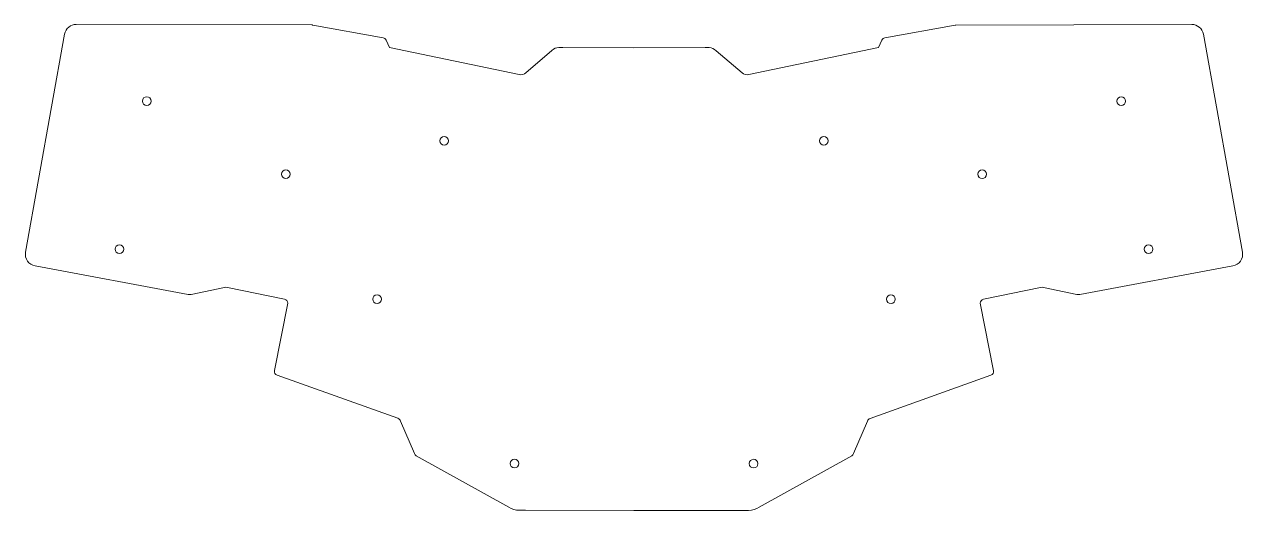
# Model space of a CAD drawing. Header units: inches. Extents: x 6 to 316, y -122 to 2.
import ezdxf

# ---------------------------------------------------------------- set-up
doc = ezdxf.new("R2010")
doc.units = ezdxf.units.IN
doc.header["$MEASUREMENT"] = 0
doc.layers.add('katman 1', color=7, linetype='Continuous')

# ---------------------------------------------------------------- blocks, each defined once
blk = doc.blocks.new('block 2')
at = {"layer": 'katman 1', "color": 7, "lineweight": 9, "true_color": 0xffffff}
blk.add_open_spline([(316.07, -56.13), (316.07, -56.13), (306.12, -0.68), (306.12, -0.68), (305.86, 0.75), (304.62, 1.79), (303.16, 1.79), (303.16, 1.79), (243.23, 1.64), (243.23, 1.64), (243.15, 1.64), (243.07, 1.63), (242.99, 1.61), (242.99, 1.61), (225.13, -1.61), (225.13, -1.61), (224.8, -1.67), (224.52, -1.89), (224.39, -2.2), (224.39, -2.2), (223.57, -4.11), (223.57, -4.11), (223.57, -4.11), (190.58, -10.95), (190.58, -10.95), (189.97, -11.08), (189.34, -10.92), (188.87, -10.51), (188.87, -10.51), (182.3, -4.88), (182.3, -4.88), (181.76, -4.37), (181.14, -4.09), (180.5, -4.09), (180.5, -4.09), (179.47, -4.1), (179.47, -4.1), (179.47, -4.1), (161.38, -4.14), (161.38, -4.14), (161.38, -4.14), (161.38, -4.13), (161.38, -4.13), (161.38, -4.13), (143.29, -4.09), (143.29, -4.09), (143.29, -4.09), (142.26, -4.08), (142.26, -4.08), (141.63, -4.08), (141, -4.35), (140.46, -4.87), (140.46, -4.87), (133.89, -10.5), (133.89, -10.5), (133.42, -10.91), (132.79, -11.07), (132.18, -10.94), (132.18, -10.94), (99.19, -4.1), (99.19, -4.1), (99.19, -4.1), (98.37, -2.19), (98.37, -2.19), (98.24, -1.88), (97.96, -1.66), (97.63, -1.6), (97.63, -1.6), (79.77, 1.62), (79.77, 1.62), (79.69, 1.64), (79.61, 1.65), (79.53, 1.65), (79.53, 1.65), (19.6, 1.8), (19.6, 1.8), (18.14, 1.8), (16.9, 0.76), (16.64, -0.67), (16.64, -0.67), (6.69, -56.12), (6.69, -56.12), (6.4, -57.75), (7.49, -59.31), (9.12, -59.6), (9.12, -59.6), (48.03, -66.84), (48.03, -66.84), (48.28, -66.88), (48.54, -66.88), (48.79, -66.83), (48.79, -66.83), (57.25, -65.06), (57.25, -65.06), (57.51, -65.01), (57.77, -65.01), (58.02, -65.05), (58.02, -65.05), (72.55, -68.08), (72.55, -68.08), (73.02, -68.16), (73.37, -68.58), (73.37, -69.06), (73.37, -69.06), (69.98, -86.21), (69.98, -86.21), (69.87, -86.73), (70.19, -87.23), (70.69, -87.37), (70.69, -87.37), (101.33, -98.33), (101.33, -98.33), (101.68, -98.43), (101.95, -98.7), (102.03, -99.06), (102.03, -99.06), (105.58, -107.24), (105.58, -107.24), (105.64, -107.49), (105.79, -107.71), (106.01, -107.85), (106.01, -107.85), (129.55, -120.92), (129.55, -120.92), (130.35, -121.44), (131.29, -121.71), (132.24, -121.72), (132.24, -121.72), (133.78, -121.72), (133.78, -121.72), (133.78, -121.72), (161.38, -121.79), (161.38, -121.79), (161.38, -121.79), (161.38, -121.8), (161.38, -121.8), (161.38, -121.8), (188.98, -121.73), (188.98, -121.73), (188.98, -121.73), (190.52, -121.73), (190.52, -121.73), (191.47, -121.72), (192.41, -121.45), (193.22, -120.93), (193.22, -120.93), (216.75, -107.86), (216.75, -107.86), (216.97, -107.72), (217.12, -107.5), (217.18, -107.25), (217.18, -107.25), (220.73, -99.07), (220.73, -99.07), (220.81, -98.71), (221.08, -98.44), (221.43, -98.34), (221.43, -98.34), (252.07, -87.38), (252.07, -87.38), (252.57, -87.25), (252.89, -86.74), (252.79, -86.23), (252.79, -86.23), (249.39, -69.07), (249.39, -69.07), (249.39, -68.59), (249.74, -68.17), (250.22, -68.09), (250.22, -68.09), (264.74, -65.07), (264.74, -65.07), (265, -65.02), (265.26, -65.02), (265.51, -65.08), (265.51, -65.08), (273.97, -66.84), (273.97, -66.84), (274.22, -66.89), (274.48, -66.89), (274.73, -66.85), (274.73, -66.85), (313.64, -59.61), (313.64, -59.61), (315.27, -59.32), (316.36, -57.76), (316.07, -56.13)], degree=3, knots=[0, 0, 0, 0, 1, 1, 1, 2, 2, 2, 3, 3, 3, 4, 4, 4, 5, 5, 5, 6, 6, 6, 7, 7, 7, 8, 8, 8, 9, 9, 9, 10, 10, 10, 11, 11, 11, 12, 12, 12, 13, 13, 13, 14, 14, 14, 15, 15, 15, 16, 16, 16, 17, 17, 17, 18, 18, 18, 19, 19, 19, 20, 20, 20, 21, 21, 21, 22, 22, 22, 23, 23, 23, 24, 24, 24, 25, 25, 25, 26, 26, 26, 27, 27, 27, 28, 28, 28, 29, 29, 29, 30, 30, 30, 31, 31, 31, 32, 32, 32, 33, 33, 33, 34, 34, 34, 35, 35, 35, 36, 36, 36, 37, 37, 37, 38, 38, 38, 39, 39, 39, 40, 40, 40, 41, 41, 41, 42, 42, 42, 43, 43, 43, 44, 44, 44, 45, 45, 45, 46, 46, 46, 47, 47, 47, 48, 48, 48, 49, 49, 49, 50, 50, 50, 51, 51, 51, 52, 52, 52, 53, 53, 53, 54, 54, 54, 55, 55, 55, 56, 56, 56, 57, 57, 57, 58, 58, 58, 59, 59, 59, 60, 60, 60, 61, 61, 61, 62, 62, 62, 62], dxfattribs=at)
at = {"layer": 'katman 1', "color": 178, "lineweight": 9, "true_color": 0x000001}
for points in [[(38.6, -17.69), (38.6, -18.3), (38.11, -18.79), (37.5, -18.79), (36.89, -18.79), (36.4, -18.29), (36.4, -17.69), (36.4, -17.08), (36.9, -16.59), (37.5, -16.59), (38.11, -16.59), (38.6, -17.08), (38.6, -17.69)], [(284.16, -17.7), (284.16, -18.31), (284.65, -18.8), (285.26, -18.8), (285.87, -18.8), (286.36, -18.3), (286.36, -17.7), (286.36, -17.09), (285.86, -16.6), (285.26, -16.6), (284.65, -16.6), (284.16, -17.09), (284.16, -17.7)], [(114.21, -27.78), (114.2, -28.39), (113.71, -28.88), (113.1, -28.88), (112.49, -28.88), (112, -28.39), (112.01, -27.78), (112.01, -27.17), (112.5, -26.68), (113.11, -26.68), (113.72, -26.68), (114.21, -27.18), (114.21, -27.78)], [(208.56, -27.79), (208.56, -28.4), (209.05, -28.89), (209.66, -28.89), (210.27, -28.89), (210.76, -28.4), (210.76, -27.79), (210.75, -27.18), (210.26, -26.69), (209.65, -26.69), (209.05, -26.69), (208.55, -27.19), (208.56, -27.79)], [(73.97, -36.29), (73.97, -36.9), (73.48, -37.39), (72.87, -37.39), (72.26, -37.39), (71.77, -36.9), (71.77, -36.29), (71.77, -35.68), (72.27, -35.19), (72.87, -35.19), (73.48, -35.19), (73.97, -35.69), (73.97, -36.29)], [(248.79, -36.3), (248.79, -36.91), (249.28, -37.4), (249.89, -37.4), (250.5, -37.4), (250.99, -36.91), (250.99, -36.3), (250.99, -35.69), (250.49, -35.2), (249.89, -35.2), (249.28, -35.2), (248.79, -35.7), (248.79, -36.3)], [(30.55, -56.44), (29.94, -56.44), (29.45, -55.95), (29.45, -55.34), (29.45, -54.73), (29.95, -54.24), (30.56, -54.24), (31.16, -54.24), (31.65, -54.74), (31.65, -55.34), (31.65, -55.95), (31.16, -56.44), (30.55, -56.44)], [(292.21, -56.45), (292.82, -56.45), (293.31, -55.96), (293.31, -55.35), (293.31, -54.74), (292.81, -54.25), (292.21, -54.25), (291.6, -54.25), (291.11, -54.75), (291.11, -55.35), (291.11, -55.96), (291.6, -56.45), (292.21, -56.45)], [(97.15, -68.07), (97.15, -68.67), (96.65, -69.17), (96.05, -69.16), (95.44, -69.16), (94.95, -68.67), (94.95, -68.06), (94.95, -67.45), (95.44, -66.96), (96.05, -66.96), (96.66, -66.97), (97.15, -67.46), (97.15, -68.07)], [(225.61, -68.08), (225.61, -68.68), (226.11, -69.18), (226.72, -69.18), (227.32, -69.17), (227.81, -68.68), (227.81, -68.07), (227.81, -67.46), (227.32, -66.97), (226.71, -66.97), (226.1, -66.98), (225.61, -67.47), (225.61, -68.08)], [(132.07, -109.85), (132.07, -110.46), (131.58, -110.95), (130.97, -110.95), (130.36, -110.95), (129.87, -110.45), (129.87, -109.85), (129.87, -109.24), (130.37, -108.75), (130.98, -108.75), (131.58, -108.75), (132.07, -109.24), (132.07, -109.85)], [(190.69, -109.86), (190.69, -110.47), (191.18, -110.96), (191.79, -110.96), (192.4, -110.96), (192.89, -110.47), (192.89, -109.86), (192.89, -109.25), (192.39, -108.76), (191.78, -108.76), (191.18, -108.76), (190.69, -109.26), (190.69, -109.86)]]:
    blk.add_open_spline(points, degree=3, knots=[0, 0, 0, 0, 1, 1, 1, 2, 2, 2, 3, 3, 3, 4, 4, 4, 4], dxfattribs=at)

msp = doc.modelspace()

# ---------------------------------------------------------------- block references
at = {"layer": 'katman 1'}
msp.add_blockref('block 2', (0, 0), dxfattribs=at)

doc.saveas('drawing.dxf')
